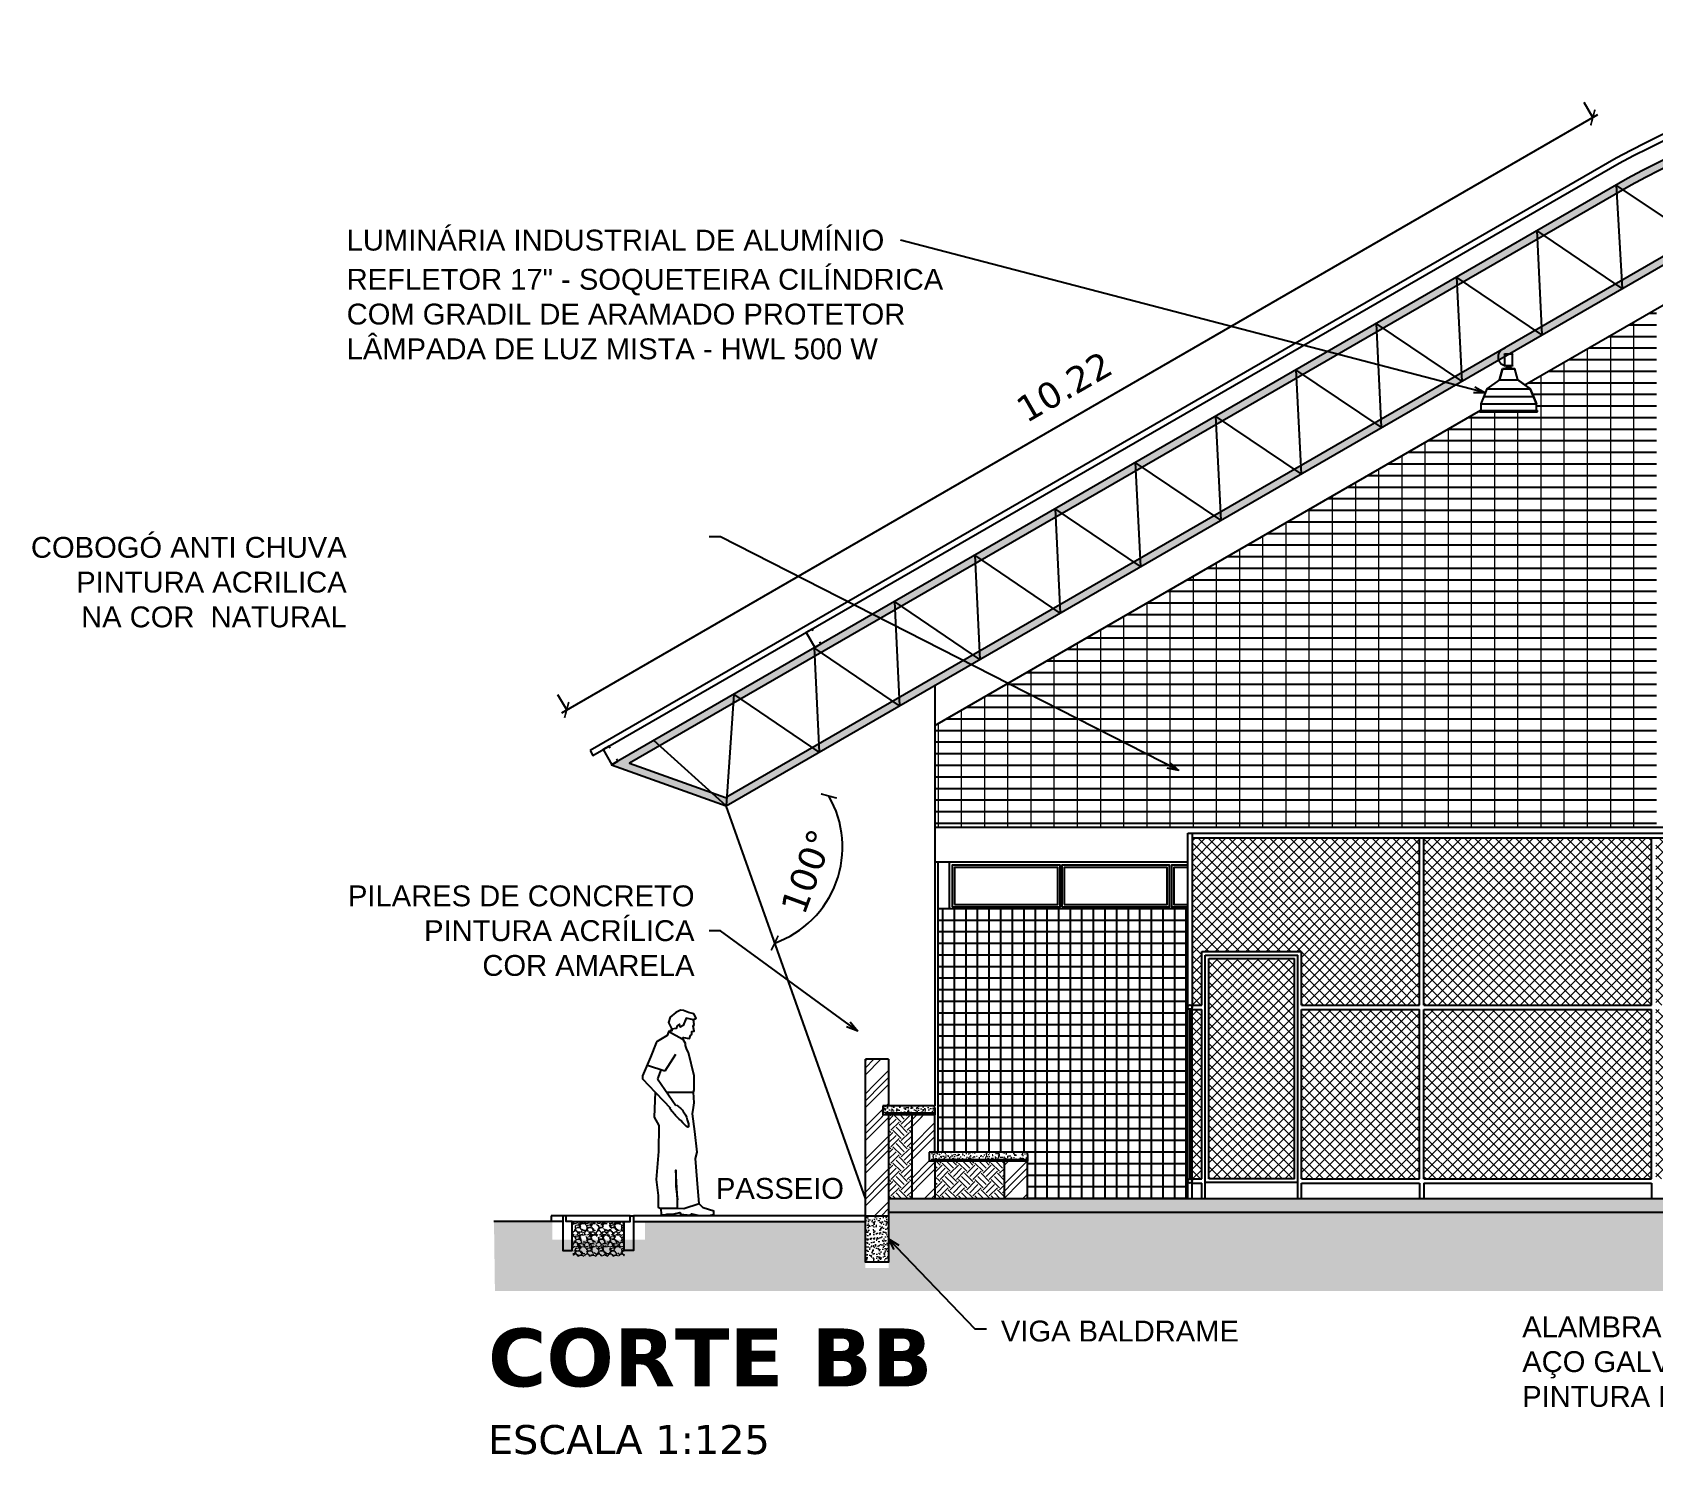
# Model space of a CAD drawing. Header units: inches. Extents: x -64 to 509, y -100 to 268.
# Drawn here: x -20.69 to -6.71, y -41.35 to -29.08 of the extents above; entities that cross this region are included whole.
import ezdxf

# ---------------------------------------------------------------- set-up
doc = ezdxf.new("R2010")
doc.units = ezdxf.units.IN
doc.header["$MEASUREMENT"] = 0
doc.header["$PDMODE"] = 35
for name, color, linetype in [('ALAMBRADO', 2, 'Continuous'), ('ALVENARIA', 4, 'Continuous'), ('ARQ_REBOCO', 4, 'Continuous'), ('ARQ_VISTA1', 1, 'Continuous'), ('ARQ_VISTA2', 2, 'Continuous'), ('COTA', 1, 'Continuous'), ('COTAS', 1, 'Continuous'), ('HACHURA', 1, 'Continuous'), ('LUMINÁRIA QUADRA', 1, 'Continuous'), ('Trelica', 2, 'Continuous'), ('TXAMB', 2, 'Continuous'), ('VISTA', 1, 'Continuous'), ('VISTA1', 1, 'Continuous'), ('VISTA2', 3, 'Continuous')]:
    doc.layers.add(name, color=color, linetype=linetype)
doc.layers.add('futsal', color=8, linetype='Continuous', lineweight=5)
doc.layers.add('HAT', color=8, linetype='Continuous', lineweight=15)
doc.styles.add('AMB125', font='verdana.ttf')
doc.styles.add('COTA125', font='arial.ttf')
doc.styles.add('ROMANS', font='arial.ttf')
doc.styles.get("Standard").update_dxf_attribs({"font": 'verdana.ttf'})
doc.dimstyles.new('COTA125', dxfattribs={"dimtxt": 0.225, "dimasz": 0.1, "dimexe": 0.15, "dimexo": 0.5, "dimgap": 0.15, "dimtad": 1, "dimzin": 4, "dimdsep": 46, "dimtxsty": 'COTA125', "dimblk": 'ARCHTICK', "dimcen": -0.1, "dimdle": 0.05, "dimclrd": 256, "dimclre": 256, "dimclrt": 2, "dimadec": 0, "dimazin": 0, "dimtfac": 1, "dimtix": 1, "dimtmove": 2, "dimatfit": 3, "dimldrblk": 'OPEN30', "dimfxl": 0.5, "dimfxlon": 1, "dimtvp": 0.5, "dimtfillclr": 2, "dimtolj": 1, "dimtzin": 4, "dimarcsym": 0})
doc.dimstyles.new('COTA125$0', dxfattribs={"dimtxt": 0.225, "dimasz": 0.1, "dimexe": 0.15, "dimexo": 0.5, "dimgap": 0.15, "dimtad": 1, "dimzin": 4, "dimdsep": 46, "dimtxsty": 'AMB125', "dimblk": 'ARCHTICK', "dimcen": -0.1, "dimdle": 0.05, "dimclrd": 256, "dimclre": 256, "dimclrt": 3, "dimadec": 0, "dimazin": 0, "dimtfac": 1, "dimtix": 1, "dimtmove": 2, "dimatfit": 3, "dimldrblk": 'OPEN30', "dimfxl": 0.5, "dimfxlon": 1, "dimtvp": 0.5, "dimtfillclr": 2, "dimtolj": 1, "dimtzin": 4, "dimarcsym": 0})
doc.dimstyles.new('COTA125$7', dxfattribs={"dimtxt": 0.225, "dimasz": 0.1, "dimexe": 0.15, "dimexo": 0.5, "dimgap": 0.15, "dimtad": 1, "dimzin": 4, "dimdsep": 46, "dimtxsty": 'AMB125', "dimblk": 'ARCHTICK', "dimcen": -0.1, "dimdle": 0.05, "dimclrd": 256, "dimclre": 256, "dimclrt": 3, "dimadec": 0, "dimazin": 0, "dimtfac": 1, "dimtix": 1, "dimtmove": 2, "dimatfit": 3, "dimldrblk": 'OPEN30', "dimfxl": 0.5, "dimfxlon": 1, "dimtvp": 0.5, "dimtfillclr": 2, "dimtolj": 1, "dimtzin": 4, "dimarcsym": 0})

# ---------------------------------------------------------------- blocks, each defined once
blk = doc.blocks.new('HUM05')
at = {"color": 0, "linetype": 'Continuous'}
for p, q in [((0.096, 1.579), (-0.014, 1.52)), ((0.043, 1.385), (0.135, 1.242)), ((0.135, 1.242), (0.284, 1.289)), ((0.198, 1.176), (0.039, 0.944)), ((0.166, 1.257), (0.198, 1.176)), ((-0.119, 1.057), (0.116, 1.057)), ((0.214, 1.055), (0.085, 0.922))]:
    blk.add_line(p, q, dxfattribs=at)
for points in [[(-0.135, 1.698), (-0.115, 1.735), (-0.069, 1.748), (-0.026, 1.764), (0.001, 1.766), (0.03, 1.753), (0.039, 1.746), (0.089, 1.707), (0.103, 1.66), (0.076, 1.603), (0.076, 1.59), (0.082, 1.594), (0.094, 1.578), (0.1, 1.587), (0.116, 1.549), (0.202, 1.497), (0.211, 1.485), (0.259, 1.361), (0.327, 1.2), (0.327, 1.175), (0.218, 1.06), (0.228, 0.844), (0.187, 0.772), (0.189, 0.548), (0.209, 0.305), (0.193, 0.169), (0.193, 0.067), (0.17, 0.057), (0.167, 0.003), (0.135, 0), (0.118, 0.008), (0.067, 0.008), (0.007, 0.02), (-0.004, 0.006), (-0.083, -0.001), (-0.099, 0.009), (-0.149, -0.001), (-0.244, -0.005), (-0.287, 0.004), (-0.287, 0.033), (-0.196, 0.063), (-0.16, 0.097), (-0.144, 0.305), (-0.128, 0.487), (-0.144, 0.541), (-0.124, 0.72), (-0.103, 0.874), (-0.112, 0.926), (-0.119, 0.969), (-0.112, 1.06), (-0.119, 1.08), (-0.119, 1.143), (-0.119, 1.202), (-0.069, 1.402), (-0.054, 1.429), (-0.042, 1.463), (-0.042, 1.479), (-0.024, 1.515), (-0.015, 1.522), (-0.026, 1.531), (-0.074, 1.524), (-0.081, 1.531), (-0.085, 1.549), (-0.094, 1.553), (-0.097, 1.562), (-0.097, 1.574), (-0.099, 1.583), (-0.119, 1.587), (-0.108, 1.628), (-0.117, 1.644), (-0.112, 1.685), (-0.135, 1.698), (-0.135, 1.698)], [(-0.112, 1.685), (-0.05, 1.697), (-0.023, 1.636), (0.003, 1.621), (0.009, 1.647), (0.029, 1.633), (0.038, 1.609), (0.076, 1.603)]]:
    blk.add_lwpolyline(points, dxfattribs=at)
blk.add_lwpolyline([(0.027, 0.131), (0.041, 0.388), (0.041, 0.248)], close=True, dxfattribs=at)
at = {"color": 0}
for points in [[(-0.16, 0.097), (-0.029, 0.053), (0.026, 0.056), (0.027, 0.131)], [(0.026, 0.056), (0.17, 0.057)]]:
    blk.add_lwpolyline(points, dxfattribs=at)
at = {"color": 0, "linetype": 'Continuous'}
blk.add_spline([(0.035, 0.947), (-0.032, 0.881), (-0.064, 0.758), (-0.002, 0.814), (0.042, 0.857), (0.074, 0.897), (0.093, 0.922)], degree=3, dxfattribs=at)
blk = doc.blocks.new('_Open30')
at = {"color": 0, "linetype": 'ByBlock', "lineweight": -2}
for p, q in [((-1, 0.27), (0, 0)), ((0, 0), (-1, -0.27)), ((0, 0), (-1, 0))]:
    blk.add_line(p, q, dxfattribs=at)
blk = doc.blocks.new('_ArchTick')
at = {"color": 0, "linetype": 'ByBlock', "const_width": 0.15}
blk.add_lwpolyline([(-0.5, -0.5), (0.5, 0.5)], dxfattribs=at)
blk = doc.blocks.new('*D608')
at = {"layer": 'COTA', "lineweight": -2, "transparency": 16777216}
blk.add_arc((-14.584, -36.106), 0.879, 289.5367, 30, dxfattribs=at)
at = {"layer": 'DEFPOINTS', "color": 0, "transparency": 16777216}
for p in [(-12.884, -35.124), (-14.584, -36.106), (-14.584, -36.106), (-13.882, -36.634), (-13.484, -39.206)]:
    blk.add_point(p, dxfattribs=at)
at = {"layer": 'COTA', "lineweight": -2, "transparency": 16777216, "xscale": 0.1, "yscale": 0.1, "zscale": 0.1}
for p, rotation in [((-13.823, -35.666), 119.9999999999999), ((-14.29, -36.934), 199.5366549381288)]:
    blk.add_blockref('_ArchTick', p, dxfattribs=dict(at, rotation=rotation))
at = {"layer": 'COTA', "color": 2, "transparency": 16777216, "insert": (-14.01, -36.317), "char_height": 0.225, "attachment_point": 5, "rotation": 69.7683, "style": 'AMB125'}
blk.add_mtext('\\A1;100°', dxfattribs=at)
blk = doc.blocks.new('*D667')
at = {"layer": 'COTA', "lineweight": -2, "transparency": 16777216}
for p, q in [((-16.128, -34.948), (-7.189, -29.787)), ((-7.232, -29.812), (-7.307, -29.682)), ((-16.085, -34.923), (-16.16, -34.793))]:
    blk.add_line(p, q, dxfattribs=at)
at = {"layer": 'DEFPOINTS', "color": 0, "transparency": 16777216}
for p in [(-7.232, -29.812), (-7.03, -30.162), (-15.883, -35.273)]:
    blk.add_point(p, dxfattribs=at)
at = {"layer": 'COTA', "lineweight": -2, "transparency": 16777216, "xscale": 0.1, "yscale": 0.1, "zscale": 0.1}
for p, rotation in [((-7.232, -29.812), 29.99999999999974), ((-16.085, -34.923), 209.9999999999997)]:
    blk.add_blockref('_ArchTick', p, dxfattribs=dict(at, rotation=rotation))
at = {"layer": 'COTA', "color": 2, "transparency": 16777216, "insert": (-11.792, -32.136), "char_height": 0.225, "attachment_point": 5, "rotation": 30, "style": 'AMB125'}
blk.add_mtext('\\A1;10.22', dxfattribs=at)

msp = doc.modelspace()

# ---------------------------------------------------------------- hatches: boundary and pattern name
at = {"layer": 'futsal'}
h = msp.add_hatch(dxfattribs=at)
h.set_pattern_fill('AR-CONC', color=256, scale=0.0009, style=0)
h.set_pattern_definition([(50, (-1235.80985, -1374.93656), (0.163966202, -0.014345177), [0.017145, -0.188595]), (355, (-1235.80985, -1374.93656), (-0.031718543, 0.171950979), [0.013716, -0.150876]), (100.451, (-1235.79618, -1374.93776), (0.132248251, 0.157605019), [0.014571, -0.160281]), (46.1842, (-1235.80985, -1374.89084), (0.243971137, -0.037838095), [0.0257175, -0.2828925]), (96.6356, (-1235.78952, -1374.894), (0.21366381, 0.222683), [0.0218565, -0.2404215]), (351.184, (-1235.80985, -1374.89084), (0.213664145, 0.222682606), [0.020574, -0.226314]), (21, (-1235.78699, -1374.90227), (0.136453392, -0.092038967), [0.017145, -0.188595]), (326, (-1235.78699, -1374.90227), (0.055621826, 0.16576917), [0.013716, -0.150876]), (71.4514, (-1235.77562, -1374.90994), (0.192074842, 0.073730572), [0.014571, -0.160281]), (37.5, (-1235.80985, -1374.936564), (0.002779743, 0.076099535), [0, -0.1490472, 0, -0.153162, 0, -0.1514475]), (7.5, (-1235.80985, -1374.93656), (0.0601376963, 0.0901625173), [0, -0.0873252, 0, -0.1456182, 0, -0.0577215]), (327.5, (-1235.860825, -1374.936564), (0.1220315357, -0.0051558696), [0, -0.05715, 0, -0.178308, 0, -0.236601]), (317.5, (-1235.88369, -1374.93656), (0.133316263, 0.022883842), [0, -0.074295, 0, -0.1184148, 0, -0.168021])])
h.paths.add_polyline_path([(-13.313, -38.338), (-13.378, -38.338), (-13.378, -38.418), (-13.313, -38.418), (-13.313, -38.402), (-13.365, -38.402), (-13.365, -38.398), (-13.32, -38.398, -0.372944), (-13.324, -38.394, -1), (-13.316, -38.394, -0.372944), (-13.319, -38.398), (-13.313, -38.398)])
at = {"layer": 'HACHURA'}
h = msp.add_hatch(color=40, dxfattribs=at)
h.dxf.hatch_style = 1
h.paths.add_polyline_path([(-6.933, -30.337), (-15.697, -35.397), (-14.71, -35.751), (-6.533, -31.03, -0.248944), (1.117, -31.03), (9.294, -35.751), (10.281, -35.397), (1.517, -30.337, 0.250743)])
h.paths.add_polyline_path([(1.486, -30.394), (10.127, -35.383), (9.301, -35.679), (1.149, -30.973, 0.249019), (-6.564, -30.973), (-14.716, -35.679), (-15.543, -35.383), (-6.901, -30.394, -0.250681)], flags=16)
h = msp.add_hatch(dxfattribs=at)
h.set_pattern_fill('_USER', color=251, scale=0.1, style=0, double=1, pattern_type=0)
h.set_pattern_definition([(0, (-12.33931, 4.66377), (0, 0.1), []), (90, (-12.33931, 4.66377), (-0.1, 6e-18), [])])
h.paths.add_polyline_path([(-10.726, -39.138), (-10.726, -36.638), (-12.883, -36.638), (-12.883, -38.738), (-12.108, -38.738), (-12.108, -39.138)])
h = msp.add_hatch(dxfattribs=at)
h.set_pattern_fill('AR-CONC', color=1, scale=0.01, style=0)
h.set_pattern_definition([(50, (7.98562, -39.23278), (0.07172602, -0.00627521), [0.0075, -0.0825]), (355, (7.98562, -39.23278), (-0.01387513, 0.07521921), [0.006, -0.066]), (100.4514, (7.991596, -39.2333), (0.05785094, 0.06894395), [0.00637402, -0.0701142]), (46.1842, (7.98562, -39.21278), (0.1067241, -0.0165519), [0.01125, -0.12375]), (96.6356, (7.99451, -39.21416), (0.09346627, 0.0974118), [0.00956103, -0.1051713]), (351.1842, (7.98562, -39.21278), (0.0934662, 0.09741186), [0.009, -0.099]), (21, (7.99562, -39.21778), (0.0596907, -0.04026189), [0.0075, -0.0825]), (326, (7.99562, -39.21778), (0.02433153, 0.072515), [0.006, -0.066]), (71.4514, (8.00059, -39.221134), (0.08402226, 0.03225305), [0.00637402, -0.0701142]), (37.5, (7.985619, -39.23278), (0.001215986, 0.033289385), [0, -0.0652, 0, -0.067, 0, -0.06625]), (7.5, (7.98562, -39.23278), (0.026306954, 0.03944117), [0, -0.0382, 0, -0.0637, 0, -0.02525]), (327.5, (7.96332, -39.23278), (0.053382244, -0.002255487), [0, -0.025, 0, -0.078, 0, -0.1035]), (317.5, (7.95332, -39.23278), (0.05831862, 0.0100105), [0, -0.0325, 0, -0.0518, 0, -0.0735])])
h.paths.add_polyline_path([(-13.308, -39.138), (-13.308, -39.258), (7.892, -39.258), (7.892, -39.138)])
h = msp.add_hatch(dxfattribs=at)
h.set_pattern_fill('EARTH', color=252, angle=45, style=0)
h.set_pattern_definition([(45, (-16.30786, -39.937), (3e-17, 0.3535534), [0.25, -0.25]), (45, (-16.37415, -39.87072), (3e-17, 0.3535534), [0.25, -0.25]), (45, (-16.44044, -39.80443), (3e-17, 0.3535534), [0.25, -0.25]), (135, (-16.44044, -39.76023), (-0.3535534, 6e-17), [0.25, -0.25]), (135, (-16.37415, -39.69394), (-0.3535534, 6e-17), [0.25, -0.25]), (135, (-16.30786, -39.62765), (-0.3535534, 6e-17), [0.25, -0.25])])
h.paths.add_polyline_path([(-16.712, -39.338), (-16.21, -39.338), (-16.21, -39.495), (-15.41, -39.495), (-15.41, -39.338), (-13.508, -39.338), (-13.508, -39.738), (-13.308, -39.738), (-13.308, -39.258), (-13.158, -39.258), (-13.129, -39.258), (-12.858, -39.258), (-12.849, -39.265), (-12.35, -39.252), (-12.358, -39.258), (-12.058, -39.258), (-12.104, -39.338), (-12.108, -39.258), (6.692, -39.271), (6.642, -39.258), (6.942, -39.258), (7.442, -39.258), (7.742, -39.258), (7.805, -39.258), (7.892, -39.258), (7.892, -39.688), (8.092, -39.688), (8.092, -39.338), (9.995, -39.338), (9.995, -39.495), (10.795, -39.495), (10.795, -39.338), (11.296, -39.338), (11.289, -39.937), (-16.704, -39.937)])
at = {"layer": 'HAT'}
h = msp.add_hatch(dxfattribs=at)
h.set_pattern_fill('_USER', color=253, scale=0.2, angle=90, style=0, pattern_type=0)
h.set_pattern_definition([(90, (-37.278, 2e-14), (-0.2, 1e-17), [])])
h.paths.add_polyline_path([(-6.683, -31.463), (-7.819, -32.119), (-7.772, -32.153), (-7.745, -32.22), (-7.719, -32.282), (-7.719, -32.34), (-7.708, -32.34), (-7.708, -32.35), (-8.22, -32.35), (-12.908, -35.057), (-12.908, -35.938), (-6.683, -35.938)])
h.paths.add_polyline_path([(1.117, -31.371, 0.064123), (-0.747, -30.626), (-0.736, -30.655), (-0.718, -30.697), (-0.718, -30.754), (-0.708, -30.754), (-0.708, -30.765), (-1.208, -30.765), (-1.208, -30.754), (-1.197, -30.697), (-1.198, -30.697), (-1.189, -30.676), (-1.144, -30.568), (-1.109, -30.542, 0.102818), (-4.307, -30.542), (-4.272, -30.568), (-4.245, -30.635), (-4.219, -30.697), (-4.219, -30.755), (-4.208, -30.755), (-4.208, -30.765), (-4.709, -30.765), (-4.709, -30.755), (-4.698, -30.697), (-4.698, -30.755), (-4.219, -30.755), (-4.219, -30.697), (-4.245, -30.635), (-4.673, -30.635), (-4.669, -30.626, 0.058826), (-6.388, -31.292), (-6.533, -31.376), (-6.533, -31.99), (1.117, -31.99)])
h.paths.add_polyline_path([(2.804, -32.35), (2.292, -32.35), (2.292, -32.339), (2.303, -32.282), (2.302, -32.282), (2.311, -32.261), (2.356, -32.153), (2.402, -32.118), (1.267, -31.463), (1.267, -35.938), (7.492, -35.938), (7.492, -35.057)])
h.paths.add_polyline_path([(-1.208, -34.438), (-1.208, -35.938), (1.117, -35.938), (1.117, -32.29), (-6.533, -32.29), (-6.533, -35.938), (-4.208, -35.938), (-4.208, -34.438)])
h = msp.add_hatch(dxfattribs=at)
h.set_pattern_fill('ANSI37', color=162, scale=0.5, style=0)
h.paths.add_polyline_path([(-10.546, -38.97), (-9.806, -38.97), (-9.806, -37.068), (-10.546, -37.068)])
h.paths.add_polyline_path([(4.391, -38.97), (5.131, -38.97), (5.131, -37.068), (4.391, -37.068)])
h.paths.add_polyline_path([(-10.686, -36.028), (-10.686, -37.47), (-10.606, -37.47), (-10.606, -37.008), (-9.746, -37.008), (-9.746, -37.47), (-8.726, -37.47), (-8.726, -36.028)])
h.paths.add_polyline_path([(-8.726, -37.507), (-9.746, -37.507), (-9.746, -38.97), (-8.726, -38.97)])
h.paths.add_polyline_path([(-8.689, -37.507), (-8.689, -38.97), (-6.726, -38.97), (-6.726, -37.507)])
h.paths.add_polyline_path([(-6.726, -37.47), (-6.726, -36.028), (-8.689, -36.028), (-8.689, -37.47)])
h.paths.add_polyline_path([(-4.726, -37.47), (-4.726, -36.028), (-6.689, -36.028), (-6.689, -37.47)])
h.paths.add_polyline_path([(-6.689, -37.507), (-6.689, -38.97), (-4.726, -38.97), (-4.726, -37.507)])
h.paths.add_polyline_path([(-4.689, -38.97), (-2.726, -38.97), (-2.726, -37.507), (-4.689, -37.507)])
h.paths.add_polyline_path([(-2.726, -37.47), (-2.726, -36.028), (-4.689, -36.028), (-4.689, -37.47)])
h.paths.add_polyline_path([(-0.726, -37.47), (-0.726, -36.028), (-2.689, -36.028), (-2.689, -37.47)])
h.paths.add_polyline_path([(-2.689, -37.507), (-2.689, -38.97), (-0.726, -38.97), (-0.726, -37.507)])
h.paths.add_polyline_path([(-0.689, -38.97), (1.274, -38.97), (1.274, -37.507), (-0.689, -37.507)])
h.paths.add_polyline_path([(1.274, -37.47), (1.274, -36.028), (-0.689, -36.028), (-0.689, -37.47)])
h.paths.add_polyline_path([(3.274, -37.47), (3.274, -36.028), (1.311, -36.028), (1.311, -37.47)])
h.paths.add_polyline_path([(1.311, -37.507), (1.311, -38.97), (3.274, -38.97), (3.274, -37.507)])
h.paths.add_polyline_path([(3.311, -38.97), (4.331, -38.97), (4.331, -37.507), (3.311, -37.507)])
h.paths.add_polyline_path([(4.331, -37.008), (5.191, -37.008), (5.191, -37.47), (5.271, -37.47), (5.271, -36.028), (3.311, -36.028), (3.311, -37.47), (4.331, -37.47)])
h.paths.add_polyline_path([(5.191, -38.97), (5.274, -38.97), (5.274, -37.507), (5.191, -37.507)])
h.paths.add_polyline_path([(-10.606, -37.507), (-10.689, -37.507), (-10.689, -38.97), (-10.606, -38.97)])
h.paths.add_polyline_path([(-2.082, -39.176), (-0.769, -39.176), (-0.769, -38.744), (-2.082, -38.744)], flags=9)
h.paths.add_polyline_path([(-0.294, -38.831), (0.689, -38.831), (0.689, -38.536), (-0.294, -38.536)], flags=24)
h.paths.add_polyline_path([(4.91, -38.498), (4.91, -37.683), (4.421, -37.683), (4.421, -38.498)], flags=24)
h = msp.add_hatch(dxfattribs=at)
h.set_pattern_fill('GOST_GROUND', color=256, scale=0.02, style=0)
h.set_pattern_definition([(45, (-190.48882, -72.3802), (0.28284271, -2e-17), [0.4]), (45, (-190.42882, -72.3802), (0.28284271, -2e-17), [0.4]), (45, (-190.36882, -72.3802), (0.28284271, -2e-17), [0.4])])
h.paths.add_polyline_path([(-13.508, -39.288), (-13.308, -39.288), (-13.308, -38.418), (-13.358, -38.418), (-13.358, -38.338), (-13.508, -38.361)])
h.paths.add_polyline_path([(-13.508, -38.355), (-13.358, -38.338), (-13.308, -38.338), (-13.308, -37.938), (-13.508, -37.938)])
h.paths.add_polyline_path([(-13.108, -38.816), (-12.958, -38.818), (-12.958, -38.738), (-12.908, -38.738), (-12.908, -38.418), (-13.108, -38.418)])
h.paths.add_polyline_path([(-13.108, -39.138), (-12.908, -39.138), (-12.908, -38.818), (-13.108, -38.818)])
h.paths.add_polyline_path([(-12.308, -39.138), (-12.108, -39.138), (-12.108, -38.818), (-12.308, -38.818)])
h = msp.add_hatch(dxfattribs=at)
h.set_pattern_fill('AR-CONC', color=1, scale=0.01, style=0)
h.set_pattern_definition([(50, (-190.488825, -72.35021), (0.071726018, -0.006275213), [0.0075, -0.0825]), (355, (-190.488825, -72.35021), (-0.013875133, 0.075219213), [0.006, -0.066]), (100.4514, (-190.48285, -72.35073), (0.057850938, 0.068943954), [0.00637402, -0.07011421]), (46.1842, (-190.488825, -72.33021), (0.106724105, -0.0165519), [0.01125, -0.12375]), (96.6356, (-190.47993, -72.33159), (0.09346627, 0.09741179), [0.00956103, -0.1051713]), (351.1842, (-190.48882, -72.33021), (0.093466195, 0.09741186), [0.009, -0.099]), (21, (-190.478825, -72.33521), (0.059690705, -0.04026189), [0.0075, -0.0825]), (326, (-190.478825, -72.33521), (0.024331533, 0.072515005), [0.006, -0.066]), (71.4514, (-190.47385, -72.338565), (0.084022263, 0.03225305), [0.00637402, -0.07011421]), (37.5, (-190.488825, -72.35021), (0.0012159855, 0.0332893854), [0, -0.0652, 0, -0.067, 0, -0.06625]), (7.5, (-190.488825, -72.35021), (0.026306954, 0.039441171), [0, -0.0382, 0, -0.0637, 0, -0.02525]), (327.5, (-190.511125, -72.35021), (0.0533822436, -0.002255487), [0, -0.025, 0, -0.078, 0, -0.1035]), (317.5, (-190.521125, -72.35021), (0.058318617, 0.010010498), [0, -0.0325, 0, -0.0518, 0, -0.0735])])
h.paths.add_polyline_path([(-12.908, -38.358, 0.414214), (-12.928, -38.338), (-13.358, -38.338), (-13.358, -38.418), (-12.908, -38.418), (-12.908, -38.402), (-13.338, -38.402), (-13.338, -38.398), (-13.319, -38.398, -0.456723), (-13.324, -38.394, -1), (-13.316, -38.394, -0.372944), (-13.319, -38.398), (-13.169, -38.398, -0.456723), (-13.174, -38.394, -1), (-13.166, -38.394, -0.372944), (-13.169, -38.398), (-13.019, -38.398, -0.456723), (-13.024, -38.394, -1), (-13.016, -38.394, -0.372944), (-13.019, -38.398), (-12.908, -38.398)])
h = msp.add_hatch(dxfattribs=at)
h.set_pattern_fill('EARTH', color=256, scale=0.4, angle=45, style=0)
h.set_pattern_definition([(45, (-190.48882, -72.35021), (1e-17, 0.141421356), [0.1, -0.1]), (45, (-190.51534, -72.32369), (1e-17, 0.141421356), [0.1, -0.1]), (45, (-190.54186, -72.29718), (1e-17, 0.141421356), [0.1, -0.1]), (135, (-190.54186, -72.2795), (-0.141421356, 3e-17), [0.1, -0.1]), (135, (-190.51534, -72.25298), (-0.141421356, 3e-17), [0.1, -0.1]), (135, (-190.48882, -72.22647), (-0.141421356, 3e-17), [0.1, -0.1])])
h.paths.add_polyline_path([(-13.308, -39.138), (-13.108, -39.138), (-13.108, -38.418), (-13.308, -38.418)])
h.paths.add_polyline_path([(-12.908, -39.138), (-12.308, -39.138), (-12.308, -38.818), (-12.908, -38.818)])
h = msp.add_hatch(dxfattribs=at)
h.set_pattern_fill('AR-CONC', color=1, scale=0.01, style=0)
h.set_pattern_definition([(50, (-190.488825, -72.38021), (0.071726018, -0.006275213), [0.0075, -0.0825]), (355, (-190.488825, -72.38021), (-0.013875133, 0.075219213), [0.006, -0.066]), (100.4514, (-190.48285, -72.38073), (0.057850938, 0.068943954), [0.00637402, -0.07011421]), (46.1842, (-190.488825, -72.36021), (0.106724105, -0.0165519), [0.01125, -0.12375]), (96.6356, (-190.47993, -72.36159), (0.09346627, 0.09741179), [0.00956103, -0.1051713]), (351.1842, (-190.48882, -72.36021), (0.093466195, 0.09741186), [0.009, -0.099]), (21, (-190.478825, -72.36521), (0.059690705, -0.04026189), [0.0075, -0.0825]), (326, (-190.478825, -72.36521), (0.024331533, 0.072515005), [0.006, -0.066]), (71.4514, (-190.47385, -72.368565), (0.084022263, 0.03225305), [0.00637402, -0.07011421]), (37.5, (-190.488825, -72.38021), (0.0012159855, 0.0332893854), [0, -0.0652, 0, -0.067, 0, -0.06625]), (7.5, (-190.488825, -72.38021), (0.026306954, 0.039441171), [0, -0.0382, 0, -0.0637, 0, -0.02525]), (327.5, (-190.511125, -72.38021), (0.0533822436, -0.002255487), [0, -0.025, 0, -0.078, 0, -0.1035]), (317.5, (-190.521125, -72.38021), (0.058318617, 0.010010498), [0, -0.0325, 0, -0.0518, 0, -0.0735])])
h.paths.add_polyline_path([(-12.958, -38.738), (-12.958, -38.818), (-12.108, -38.818), (-12.108, -38.738)])
h = msp.add_hatch(dxfattribs=at)
h.set_pattern_fill('AR-CONC', color=1, scale=0.01, style=0)
h.set_pattern_definition([(50, (-191.688825, -72.30021), (0.071726018, -0.006275213), [0.0075, -0.0825]), (355, (-191.688825, -72.30021), (-0.013875133, 0.075219213), [0.006, -0.066]), (100.4514, (-191.68285, -72.30073), (0.057850938, 0.068943954), [0.00637402, -0.07011421]), (46.1842, (-191.688825, -72.28021), (0.106724105, -0.0165519), [0.01125, -0.12375]), (96.6356, (-191.67993, -72.28159), (0.09346627, 0.09741179), [0.00956103, -0.1051713]), (351.1842, (-191.68882, -72.28021), (0.093466195, 0.09741186), [0.009, -0.099]), (21, (-191.678825, -72.28521), (0.059690705, -0.04026189), [0.0075, -0.0825]), (326, (-191.678825, -72.28521), (0.024331533, 0.072515005), [0.006, -0.066]), (71.4514, (-191.67385, -72.288565), (0.084022263, 0.03225305), [0.00637402, -0.07011421]), (37.5, (-191.688825, -72.30021), (0.0012159855, 0.0332893854), [0, -0.0652, 0, -0.067, 0, -0.06625]), (7.5, (-191.688825, -72.30021), (0.026306954, 0.039441171), [0, -0.0382, 0, -0.0637, 0, -0.02525]), (327.5, (-191.711125, -72.30021), (0.0533822436, -0.002255487), [0, -0.025, 0, -0.078, 0, -0.1035]), (317.5, (-191.721125, -72.30021), (0.058318617, 0.010010498), [0, -0.0325, 0, -0.0518, 0, -0.0735])])
h.paths.add_polyline_path([(-13.308, -39.288), (-13.508, -39.288), (-13.508, -39.688), (-13.308, -39.688)])
h = msp.add_hatch(dxfattribs=at)
h.set_pattern_fill('GRAVEL', color=256, scale=0.1, style=0)
h.set_pattern_definition([(311.9872, (-15.582356, -39.5382005), (0.79999982, -0.90000013), [0.0134536, -1.331909]), (355.0303, (-15.573356, -39.5482005), (-1.200000105, 0.09999913), [0.0230868, -2.2855925]), (47.4896, (-15.550356, -39.5502005), (-0.99999907, -1.10000087), [0.016279, -1.611603]), (272.7263, (-15.511356, -39.5752005), (-0.0999996, 2.00000003), [0.0210238, -2.0813558]), (247.1663, (-15.510356, -39.5962005), (0.50000099, 1.19999964), [0.0206155, -2.0409373]), (182.7263, (-15.518356, -39.6152005), (2.00000003, 0.0999996), [0.0210238, -2.0813558]), (142.3058, (-15.539356, -39.6162005), (1.300000735, -0.99999904), [0.027803, -2.752485]), (107.7447, (-15.561356, -39.5992005), (-0.700001076, 2.199999623), [0.0262488, -2.598632]), (58.5704, (-15.569356, -39.5742005), (0.800000823, 1.299999504), [0.021095, -2.0884073]), (4.7636, (-15.558356, -39.5562005), (-1.1000001, -0.09999915), [0.024083, -1.1800763]), (317.6026, (-15.534356, -39.5542005), (1.200000735, -1.099999208), [0.0311448, -3.0833375]), (41.186, (-15.610356, -39.5762005), (0.7000003, 0.59999973), [0.01063, -1.0523844]), (8.5308, (-15.602356, -39.5692005), (-1.29999983, -0.20000079), [0.0202237, -2.002151]), (315, (-15.582356, -39.5662), (-2e-18, -0.1), [0.014142, -0.127279]), (336.8014, (-15.575356, -39.5542), (-0.49999997, 0.20000013), [0.007616, -0.7539615]), (248.1986, (-15.568356, -39.5572), (0.1, 0.3), [0.01077, -0.527746]), (149.0362, (-15.572356, -39.5672), (-0.2999998, 0.20000025), [0.017493, -0.565602]), (18.435, (-15.587356, -39.5582), (-0.2, -0.0999998), [0.012649, -0.303579]), (163.6105, (-15.510356, -39.5572005), (-1.00000022, 0.29999927), [0.01772, -1.7542845]), (109.6538, (-15.527356, -39.5522005), (0.399999525, -1.10000021), [0.014866, -1.471741]), (246.8014, (-15.587356, -39.5382), (0.20000013, 0.49999997), [0.0152315, -0.746346]), (196.3895, (-15.593356, -39.5522005), (1.00000022, 0.29999927), [0.01772, -1.7542845]), (200.556, (-15.510356, -39.6192), (0.50000018, 0.1999996), [0.017088, -0.8373124]), (245.2249, (-15.526356, -39.6252005), (0.49999922, 1.10000034), [0.014318, -1.4174643]), (113.1986, (-15.588356, -39.6382), (-0.20000013, 0.49999997), [0.0152315, -0.746346]), (162.646, (-15.594356, -39.6242005), (1.3000002, -0.39999945), [0.016763, -1.6595424]), (110.556, (-15.539356, -39.6382), (0.1999996, -0.50000018), [0.008544, -0.8458564]), (78.69, (-15.582356, -39.6382), (0.09999976, 0.4000001), [0.005099, -0.504803]), (14.036, (-15.581356, -39.6332), (-0.3000001, -0.0999998), [0.020615, -0.391695]), (353.991, (-15.561356, -39.6282005), (-0.999999975, 0.09999993), [0.019105, -1.8913923]), (236.31, (-15.572356, -39.5762), (0.1000001, 0.2), [0.014422, -0.346133]), (186.8428, (-15.580356, -39.5882005), (-1.699999937, -0.2000008), [0.0251794, -2.4927563]), (119.0546, (-15.605356, -39.5912005), (0.4, -0.70000004), [0.0102956, -1.0192674]), (90, (-15.61036, -39.5822), (0.1, 0.1), [0.006, -0.094]), (59.7436, (-15.559356, -39.6252005), (-0.39999949, -0.70000025), [0.0138924, -1.375352]), (131.9872, (-15.552356, -39.6132005), (-0.79999982, 0.90000013), [0.026907, -1.318455]), (180, (-15.57036, -39.5932), (-0.1, 0.1), [0.026, -0.074]), (214.6952, (-15.596356, -39.5932005), (0.999999426, 0.70000086), [0.0158114, -1.5653274]), (285.9454, (-15.609356, -39.6022), (0.1, -0.4), [0.01456, -0.713451]), (332.354, (-15.605356, -39.6162005), (1.89999958, -1.00000077), [0.0237065, -2.3469474]), (4.5739, (-15.584356, -39.6272005), (1.300000056, 0.09999948), [0.02508, -2.4829074])])
h.paths.add_polyline_path([(-16.038, -39.338), (-15.588, -39.338), (-15.588, -39.588), (-15.584, -39.638), (-16.027, -39.638), (-16.038, -39.588)])
at = {"layer": 'VISTA'}
h = msp.add_hatch(dxfattribs=at)
h.set_pattern_fill('_USER', color=253, scale=0.1, style=0, pattern_type=0)
h.set_pattern_definition([(0, (-37.27801, 5), (0, 0.1), [])])
h.paths.add_polyline_path([(-6.683, -31.463), (-7.819, -32.119), (-7.772, -32.153), (-7.745, -32.22), (-7.719, -32.282), (-7.719, -32.34), (-7.708, -32.34), (-7.708, -32.35), (-8.22, -32.35), (-12.908, -35.057), (-12.908, -35.938), (-6.683, -35.938)])
h.paths.add_polyline_path([(1.117, -31.371, 0.064123), (-0.747, -30.626), (-0.736, -30.655), (-0.718, -30.697), (-0.718, -30.754), (-0.708, -30.754), (-0.708, -30.765), (-1.208, -30.765), (-1.208, -30.754), (-1.197, -30.697), (-1.198, -30.697), (-1.189, -30.676), (-1.144, -30.568), (-1.109, -30.542, 0.102818), (-4.307, -30.542), (-4.272, -30.568), (-4.245, -30.635), (-4.219, -30.697), (-4.219, -30.755), (-4.208, -30.755), (-4.208, -30.765), (-4.709, -30.765), (-4.709, -30.755), (-4.698, -30.697), (-4.698, -30.755), (-4.219, -30.755), (-4.219, -30.697), (-4.245, -30.635), (-4.673, -30.635), (-4.669, -30.626, 0.058826), (-6.388, -31.292), (-6.533, -31.376), (-6.533, -31.99), (1.117, -31.99)])
h.paths.add_polyline_path([(2.804, -32.35), (2.292, -32.35), (2.292, -32.339), (2.303, -32.282), (2.302, -32.282), (2.311, -32.261), (2.356, -32.153), (2.402, -32.118), (1.267, -31.463), (1.267, -35.938), (7.492, -35.938), (7.492, -35.057)])
h.paths.add_polyline_path([(-1.208, -34.438), (-1.208, -35.938), (1.117, -35.938), (1.117, -32.29), (-6.533, -32.29), (-6.533, -35.938), (-4.208, -35.938), (-4.208, -34.438)])

# ---------------------------------------------------------------- linework, layer by layer
at = {"layer": 'ALAMBRADO', "color": 1}
for p, q in [((-10.726, -39.138), (-10.726, -37.487)), ((-10.726, -38.97), (-10.726, -37.505)), ((-10.689, -39.138), (-10.689, -37.487)), ((-10.689, -38.97), (-10.689, -37.505)), ((-10.726, -39.138), (-10.726, -39.007)), ((-10.689, -39.138), (-10.689, -39.007))]:
    msp.add_line(p, q, dxfattribs=at)
at = {"layer": 'ALVENARIA', "color": 5}
msp.add_line((-13.308, -37.938), (-13.308, -38.338), dxfattribs=at)
at = {"layer": 'ARQ_REBOCO', "ltscale": 10}
for p, q in [((-13.308, -37.938), (-13.508, -37.938)), ((-13.508, -39.338), (-13.508, -37.938)), ((-13.308, -37.938), (-13.308, -38.338)), ((-12.928, -38.338), (-13.358, -38.338)), ((-13.358, -38.338), (-13.358, -38.418)), ((-12.908, -38.418), (-13.358, -38.418)), ((-13.308, -38.418), (-13.308, -39.338)), ((-13.108, -38.418), (-13.108, -39.138)), ((-12.908, -38.358), (-12.908, -38.418)), ((-12.908, -38.738), (-12.908, -38.418)), ((-12.128, -38.738), (-12.958, -38.738)), ((-12.958, -38.738), (-12.958, -38.818)), ((-12.108, -38.818), (-12.958, -38.818)), ((-12.908, -38.818), (-12.908, -39.138)), ((-12.308, -39.138), (-12.308, -38.818)), ((-12.108, -38.758), (-12.108, -38.818)), ((-12.108, -39.138), (-12.108, -38.818)), ((-13.308, -39.138), (7.892, -39.138)), ((-16.118, -39.288), (-16.218, -39.288)), ((-16.118, -39.288), (-16.218, -39.288)), ((-13.308, -39.258), (7.892, -39.258)), ((-16.118, -39.338), (-16.712, -39.338))]:
    msp.add_line(p, q, dxfattribs=at)
for points in [[(-16.218, -39.288), (-16.218, -39.338)], [(-16.118, -39.288), (-16.118, -39.588), (-16.038, -39.588), (-16.038, -39.338), (-16.088, -39.338), (-16.088, -39.288), (-16.118, -39.288)], [(-15.508, -39.288), (-15.508, -39.588), (-15.588, -39.588), (-15.588, -39.338), (-15.538, -39.338), (-15.538, -39.288), (-15.508, -39.288)]]:
    msp.add_lwpolyline(points, dxfattribs=at)
for points in [[(-13.508, -39.338), (-13.508, -39.288), (-15.508, -39.288), (-15.508, -39.338)], [(-13.508, -39.288), (-13.308, -39.288), (-13.308, -39.688), (-13.508, -39.688)]]:
    msp.add_lwpolyline(points, close=True, dxfattribs=at)
for centre in [(-12.928, -38.358), (-12.128, -38.758)]:
    msp.add_arc(centre, 0.02, 0, 90, dxfattribs=at)
at = {"layer": 'ARQ_VISTA1', "color": 3}
msp.add_line((-10.708, -37.505), (-10.708, -38.97), dxfattribs=at)
for centre in [(-10.708, -37.487), (-10.708, -38.988)]:
    msp.add_circle(centre, 0.0184, dxfattribs=at)
at = {"layer": 'ARQ_VISTA2', "color": 2}
msp.add_lwpolyline([(10.467, -35.273), (1.614, -30.162, 0.250931), (-7.03, -30.162), (-15.883, -35.273)], format="xyb", dxfattribs=at)
msp.add_lwpolyline([(1.117, -31.03), (9.294, -35.751), (10.281, -35.397), (1.517, -30.337, 0.250743), (-6.933, -30.337), (-15.697, -35.397), (-14.71, -35.751), (-6.533, -31.03, -0.248944)], format="xyb", close=True, dxfattribs=at)
at = {"layer": 'ARQ_VISTA2', "color": 1}
msp.add_lwpolyline([(1.149, -30.973), (9.301, -35.679), (10.127, -35.383), (1.486, -30.394, 0.250681), (-6.901, -30.394), (-15.543, -35.383), (-14.716, -35.679), (-6.564, -30.973, -0.249019)], format="xyb", close=True, dxfattribs=at)
at = {"layer": 'futsal'}
for p, q in [((-13.338, -38.398), (-12.908, -38.398)), ((-13.338, -38.398), (-13.338, -38.402)), ((-13.338, -38.402), (-12.908, -38.402)), ((-12.938, -38.799), (-12.108, -38.799)), ((-12.938, -38.799), (-12.938, -38.803)), ((-12.938, -38.803), (-12.108, -38.803))]:
    msp.add_line(p, q, dxfattribs=at)
for centre in [(-13.32, -38.394), (-13.17, -38.394), (-13.02, -38.394), (-12.9, -38.795), (-12.75, -38.795), (-12.6, -38.795), (-12.45, -38.795), (-12.3, -38.795), (-12.15, -38.795)]:
    msp.add_circle(centre, 0.004, dxfattribs=at)
at = {"layer": 'HACHURA', "color": 251}
for p, q in [((-12.883, -36.638), (-10.726, -36.638)), ((-12.883, -36.638), (-12.883, -38.738)), ((-10.689, -39.138), (-10.689, -37.476))]:
    msp.add_line(p, q, dxfattribs=at)
for points in [[(-12.883, -36.638), (-12.783, -36.638), (-12.783, -36.238), (-12.883, -36.238)], [(-12.758, -36.623), (-11.828, -36.623), (-11.828, -36.263), (-12.758, -36.263)], [(-12.738, -36.603), (-11.848, -36.603), (-11.848, -36.283), (-12.738, -36.283)], [(-11.813, -36.623), (-10.883, -36.623), (-10.883, -36.263), (-11.813, -36.263)], [(-11.793, -36.603), (-10.903, -36.603), (-10.903, -36.283), (-11.793, -36.283)]]:
    msp.add_lwpolyline(points, close=True, dxfattribs=at)
for points in [[(-10.726, -36.263), (-10.868, -36.263), (-10.868, -36.623), (-10.726, -36.623)], [(-10.726, -36.283), (-10.848, -36.283), (-10.848, -36.603), (-10.726, -36.603)]]:
    msp.add_lwpolyline(points, dxfattribs=at)
at = {"layer": 'LUMINÁRIA QUADRA', "ltscale": 0.03}
for p, q in [((-7.994, -31.853), (-7.994, -31.85)), ((-7.922, -31.853), (-7.994, -31.853)), ((-7.991, -31.954), (-7.991, -31.853)), ((-7.925, -31.954), (-7.925, -31.853)), ((-7.922, -31.853), (-7.922, -31.85)), ((-8.038, -32.074), (-8.012, -31.98)), ((-8.012, -31.98), (-7.905, -31.98)), ((-7.994, -31.956), (-7.994, -31.954)), ((-7.922, -31.954), (-7.994, -31.954)), ((-7.983, -31.97), (-7.935, -31.97)), ((-7.983, -31.98), (-7.983, -31.97)), ((-7.936, -31.97), (-7.981, -31.97)), ((-7.972, -31.97), (-7.972, -31.956)), ((-7.945, -31.97), (-7.945, -31.956)), ((-7.935, -31.98), (-7.935, -31.97)), ((-7.922, -31.956), (-7.922, -31.954)), ((-7.879, -32.074), (-7.905, -31.98)), ((-8.145, -32.153), (-8.173, -32.22)), ((-8.038, -32.074), (-8.145, -32.153)), ((-8.145, -32.153), (-7.772, -32.153)), ((-8.038, -32.074), (-7.879, -32.074)), ((-7.879, -32.074), (-7.772, -32.153)), ((-7.772, -32.153), (-7.745, -32.22)), ((-8.198, -32.282), (-8.198, -32.34)), ((-8.198, -32.282), (-8.197, -32.282)), ((-8.198, -32.282), (-7.719, -32.282)), ((-8.173, -32.22), (-8.197, -32.282)), ((-8.173, -32.22), (-7.745, -32.22)), ((-7.745, -32.22), (-7.719, -32.282)), ((-7.719, -32.34), (-7.719, -32.282)), ((-8.209, -32.34), (-7.708, -32.34)), ((-8.209, -32.34), (-8.209, -32.35)), ((-8.209, -32.35), (-7.708, -32.35)), ((-7.708, -32.35), (-7.708, -32.34))]:
    msp.add_line(p, q, dxfattribs=at)
msp.add_lwpolyline([(-8.012, -31.98), (-8.038, -32.074), (-8.145, -32.153), (-8.198, -32.282), (-8.198, -32.35), (-7.719, -32.35), (-7.719, -32.282), (-7.772, -32.153), (-7.879, -32.074), (-7.905, -31.98), (-8.012, -31.98)], dxfattribs=at)
msp.add_arc((-7.972, -31.878), 0.0771, 101.8985, 258.1015, dxfattribs=at)
at = {"layer": 'Trelica', "color": 3}
msp.add_lwpolyline([(-15.883, -35.273), (-15.858, -35.316), (-7.006, -30.206, -0.250885), (1.59, -30.206), (10.442, -35.316), (10.467, -35.273)], format="xyb", dxfattribs=at)
at = {"layer": 'Trelica', "color": 4}
msp.add_lwpolyline([(-6.277, -30.9), (-7.031, -30.394), (-6.978, -31.287), (-7.715, -30.788), (-7.671, -31.687), (-8.408, -31.188), (-8.363, -32.087), (-9.102, -31.589), (-9.058, -32.484), (-9.795, -31.989), (-9.749, -32.887), (-10.486, -32.388), (-10.442, -33.287), (-11.179, -32.788), (-11.135, -33.687), (-11.872, -33.188), (-11.828, -34.087), (-12.565, -33.588), (-12.52, -34.487), (-13.258, -33.988), (-13.213, -34.887), (-13.95, -34.388), (-13.906, -35.287), (-14.643, -34.788), (-14.71, -35.751), (-15.333, -35.187)], dxfattribs=at)
at = {"layer": 'Trelica', "color": 3}
for points in [[(-13.957, -34.242), (-13.967, -34.225), (-14.019, -34.255), (-13.944, -34.384), (-13.892, -34.354), (-13.902, -34.337)], [(-15.709, -35.254), (-15.719, -35.236), (-15.771, -35.266), (-15.696, -35.396), (-15.644, -35.366), (-15.654, -35.349)]]:
    msp.add_lwpolyline(points, dxfattribs=at)
at = {"layer": 'VISTA1'}
for p, q in [((-7.819, -32.119), (-6.392, -31.295)), ((-12.908, -35.057), (-8.198, -32.338)), ((-2.708, -35.938), (-12.908, -35.938)), ((-10.726, -35.988), (5.311, -35.988)), ((-10.726, -37.487), (-10.726, -35.988)), ((-10.686, -37.487), (-10.686, -35.988)), ((-10.686, -36.028), (5.271, -36.028)), ((-8.726, -37.47), (-8.726, -36.028)), ((-8.689, -37.47), (-8.689, -36.028)), ((-6.726, -37.47), (-6.726, -36.028)), ((-10.726, -36.238), (-12.908, -36.238)), ((-10.606, -37.008), (-9.746, -37.008)), ((-10.606, -37.47), (-10.606, -37.008)), ((-10.576, -37.038), (-9.776, -37.038)), ((-10.576, -39.138), (-10.576, -37.038)), ((-9.776, -39.138), (-9.776, -37.038)), ((-9.746, -37.47), (-9.746, -37.008)), ((-10.546, -37.068), (-9.806, -37.068)), ((-10.546, -38.97), (-10.546, -37.068)), ((-9.806, -38.97), (-9.806, -37.068)), ((-10.689, -37.47), (-10.606, -37.47)), ((-9.746, -37.47), (-8.726, -37.47)), ((-8.689, -37.47), (-6.726, -37.47)), ((-10.689, -37.507), (-10.606, -37.507)), ((-10.606, -38.97), (-10.606, -37.507)), ((-9.746, -37.507), (-8.726, -37.507)), ((-9.746, -38.97), (-9.746, -37.507)), ((-8.726, -38.97), (-8.726, -37.507)), ((-8.689, -37.507), (-6.726, -37.507)), ((-8.689, -38.97), (-8.689, -37.507)), ((-6.726, -38.97), (-6.726, -37.507)), ((-10.689, -38.97), (-10.606, -38.97)), ((-10.689, -39.007), (-10.606, -39.007)), ((-10.606, -39.138), (-10.606, -39.007)), ((-9.776, -39), (-10.576, -39)), ((-9.806, -38.97), (-10.546, -38.97)), ((-9.746, -38.97), (-8.726, -38.97)), ((-9.746, -39.138), (-9.746, -39.007)), ((-9.746, -39.007), (-8.726, -39.007)), ((-8.726, -39.007), (-8.726, -39.138)), ((-8.689, -38.97), (-6.726, -38.97)), ((-8.689, -39.007), (-6.726, -39.007)), ((-8.689, -39.007), (-8.689, -39.138)), ((-6.726, -39.007), (-6.726, -39.138))]:
    msp.add_line(p, q, dxfattribs=at)
at = {"layer": 'VISTA1', "color": 8}
for p, q in [((-15.538, -39.288), (-16.088, -39.288)), ((-16.038, -39.338), (-15.588, -39.338))]:
    msp.add_line(p, q, dxfattribs=at)
at = {"layer": 'VISTA2', "color": 2}
for p, q in [((-12.908, -34.71), (-12.908, -38.338)), ((-13.508, -39.138), (-14.71, -35.751))]:
    msp.add_line(p, q, dxfattribs=at)

# ---------------------------------------------------------------- block references
at = {"layer": 'VISTA', "color": 251, "xscale": -1}
msp.add_blockref('HUM05', (-15.103, -39.281), dxfattribs=at)

# ---------------------------------------------------------------- texts
at = {"layer": 'HACHURA', "insert": (-16.764, -40.26), "char_height": 0.5, "attachment_point": 1}
msp.add_mtext('{\\fVerdana|b1|i0|c0|p34;CORTE BB\\P\\fVerdana|b0|i0|c0|p34;\\H0.5x;ESCALA 1:125}', dxfattribs=at)
at = {"layer": 'TXAMB', "char_height": 0.18, "style": 'ROMANS'}
for s, insert, attachment_point in [('LUMINÁRIA INDUSTRIAL DE ALUMÍNIO ', (-17.983, -30.871), 4), ('REFLETOR 17" - SOQUETEIRA CILÍNDRICA\\PCOM GRADIL DE ARAMADO PROTETOR\\PLÂMPADA DE LUZ MISTA - HWL 500 W  ', (-17.983, -31.509), 4), ('COBOGÓ ANTI CHUVA\\PPINTURA ACRILICA\\PNA COR  NATURAL ', (-17.983, -34.213), 9), ('PILARES DE CONCRETO\\PPINTURA ACRÍLICA\\PCOR AMARELA', (-14.982, -36.829), 6), ('PASSEIO', (-13.693, -39.053), 6), ('ALAMBRADO METÁLICO \\PAÇO GALVANIZADO \\PPINTURA ESMALTE COR AZUL ', (-7.841, -40.939), 7), ('VIGA BALDRAME', (-12.339, -40.375), 7)]:
    msp.add_mtext(s, dxfattribs=dict(at, insert=insert, attachment_point=attachment_point))

# ---------------------------------------------------------------- dimensions: what is measured, and where the dimension line sits
at = {"layer": 'COTA'}
dim = msp.add_aligned_dim(p1=(-15.883, -35.273), p2=(-7.03, -30.162), distance=0.404, dimstyle='COTA125$0', override={"dimclrt": 2}, dxfattribs=at)
dim.commit()
dim.dimension.update_dxf_attribs({"geometry": '*D667', "text_midpoint": (-11.792, -32.136)})
dim = msp.add_angular_dim_2l(base=(-13.882, -36.634), line1=((-13.484, -39.206), (-14.584, -36.106)), line2=((-14.584, -36.106), (-12.884, -35.124)), dimstyle='COTA125', override={"dimtxsty": 'AMB125'}, dxfattribs=at)
dim.commit()
dim.dimension.update_dxf_attribs({"geometry": '*D608', "text_midpoint": (-14.01, -36.317)})

# ---------------------------------------------------------------- leaders
at = {"layer": 'COTAS', "annotation_type": 0, "has_hookline": 1, "horizontal_direction": (-1, 0, 0)}
for points, hookline_direction in [([(-8.159, -32.187), (-13.205, -30.871)], 0), ([(-10.804, -35.447), (-14.757, -33.431), (-14.857, -33.431)], 0), ([(-13.574, -37.695), (-14.757, -36.829), (-14.857, -36.829)], 0), ([(-13.308, -39.488), (-12.564, -40.263), (-12.464, -40.263)], 1)]:
    msp.add_leader(points, dimstyle='COTA125$7', override={"dimtad": 0}, dxfattribs=dict(at, hookline_direction=hookline_direction))

doc.saveas('drawing.dxf')
